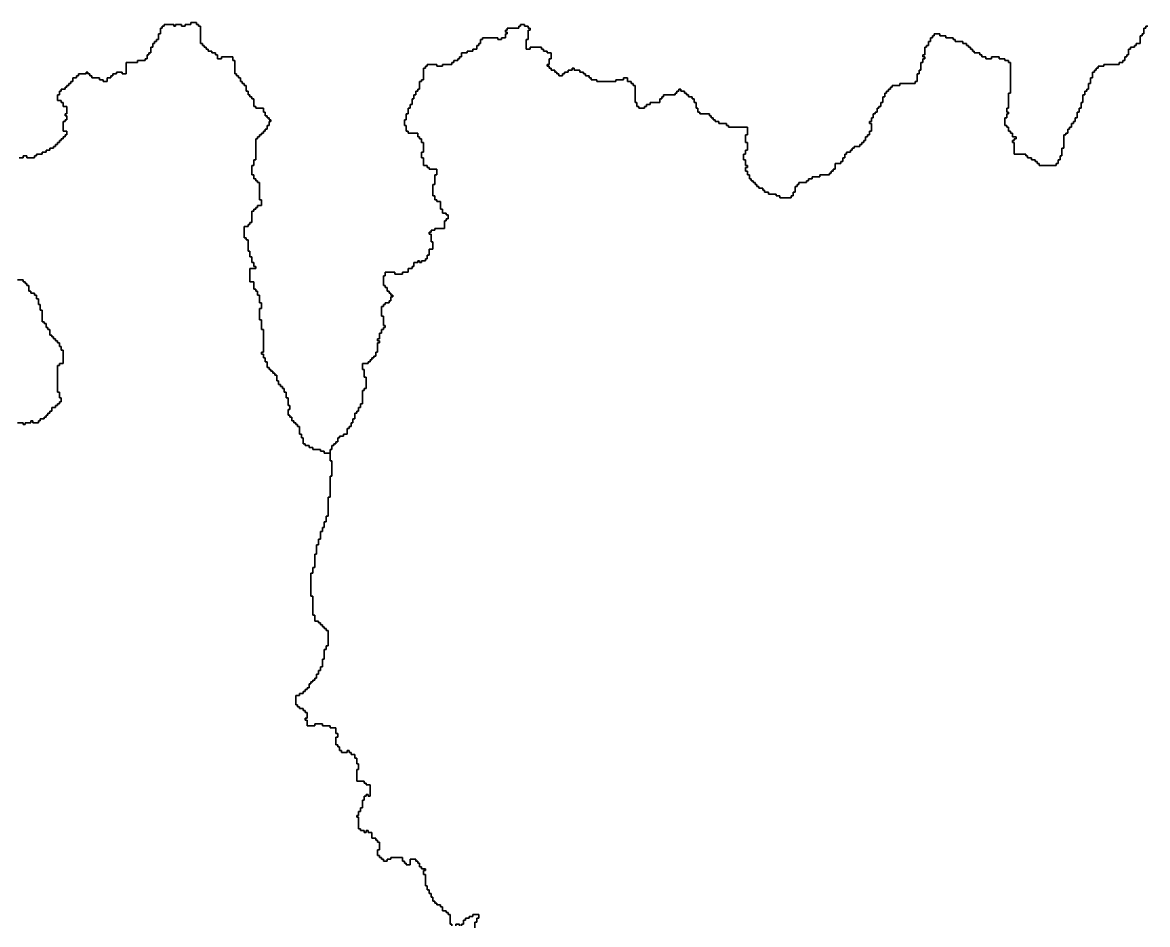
# Model space of a CAD drawing. Header units: inches. Extents: x -98695 to 376223, y 1122520 to 1501782.
# Drawn here: x 121479 to 139686, y 1289239 to 1303837 of the extents above; entities that cross this region are included whole.
import ezdxf

# ---------------------------------------------------------------- set-up
doc = ezdxf.new("R2010")
doc.units = ezdxf.units.IN
doc.header["$MEASUREMENT"] = 0
doc.layers.add('subs1', color=7, linetype='Continuous', true_color=0xc8dcf7)

msp = doc.modelspace()

# ---------------------------------------------------------------- linework, layer by layer
at = {"layer": 'subs1'}
for points in [[(128430, 1289216), (128430, 1289247), (128400, 1289247), (128400, 1289401), (128369, 1289401), (128369, 1289432), (128338, 1289432), (128338, 1289463), (128276, 1289463), (128276, 1289524), (128245, 1289524), (128245, 1289555), (128184, 1289555), (128184, 1289586), (128153, 1289586), (128153, 1289617), (128122, 1289617), (128122, 1289679), (128091, 1289679), (128091, 1289740), (128060, 1289740), (128060, 1289802), (128029, 1289802), (128029, 1289864), (127999, 1289864), (127999, 1290049), (127968, 1290049), (127968, 1290111), (127999, 1290111), (127999, 1290141), (127937, 1290141), (127937, 1290172), (127906, 1290172), (127906, 1290234), (127875, 1290234), (127875, 1290265), (127844, 1290265), (127844, 1290296), (127752, 1290296), (127752, 1290203), (127690, 1290203), (127690, 1290234), (127659, 1290234), (127659, 1290265), (127628, 1290265), (127628, 1290326), (127443, 1290326), (127443, 1290296), (127382, 1290296), (127382, 1290265), (127320, 1290265), (127320, 1290296), (127289, 1290296), (127289, 1290326), (127258, 1290326), (127258, 1290357), (127227, 1290357), (127227, 1290450), (127258, 1290450), (127258, 1290573), (127227, 1290573), (127227, 1290604), (127197, 1290604), (127197, 1290635), (127135, 1290635), (127135, 1290727), (127073, 1290727), (127073, 1290758), (127042, 1290758), (127042, 1290727), (127011, 1290727), (127011, 1290758), (126950, 1290758), (126950, 1290789), (126919, 1290789), (126919, 1290974), (126888, 1290974), (126888, 1291005), (126919, 1291005), (126919, 1291067), (126950, 1291067), (126950, 1291128), (126981, 1291128), (126981, 1291252), (127011, 1291252), (127011, 1291314), (127042, 1291314), (127042, 1291344), (127073, 1291344), (127073, 1291314), (127104, 1291314), (127104, 1291499), (127042, 1291499), (127042, 1291529), (127011, 1291529), (127011, 1291560), (126888, 1291560), (126888, 1291745), (126919, 1291745), (126919, 1291838), (126888, 1291838), (126888, 1291930), (126857, 1291930), (126857, 1291992), (126796, 1291992), (126796, 1292023), (126765, 1292023), (126765, 1292054), (126734, 1292054), (126734, 1292023), (126641, 1292023), (126641, 1292054), (126610, 1292054), (126610, 1292116), (126580, 1292116), (126580, 1292146), (126549, 1292146), (126549, 1292270), (126580, 1292270), (126580, 1292331), (126549, 1292331), (126549, 1292424), (126456, 1292424), (126456, 1292455), (126333, 1292455), (126333, 1292486), (126209, 1292486), (126209, 1292455), (126086, 1292455), (126086, 1292547), (126055, 1292547), (126055, 1292578), (126086, 1292578), (126086, 1292671), (126055, 1292671), (126055, 1292702), (126024, 1292702), (126024, 1292733), (125963, 1292733), (125963, 1292763), (125932, 1292763), (125932, 1292794), (125901, 1292794), (125901, 1292948), (125963, 1292948), (125963, 1292979), (126024, 1292979), (126024, 1293010), (126055, 1293010), (126055, 1293041), (126086, 1293041), (126086, 1293072), (126117, 1293072), (126117, 1293134), (126148, 1293134), (126148, 1293164), (126179, 1293164), (126179, 1293195), (126209, 1293195), (126209, 1293226), (126240, 1293226), (126240, 1293288), (126271, 1293288), (126271, 1293349), (126302, 1293349), (126302, 1293411), (126333, 1293411), (126333, 1293535), (126364, 1293535), (126364, 1293689), (126395, 1293689), (126395, 1293750), (126425, 1293750), (126425, 1293997), (126395, 1293997), (126395, 1294028), (126364, 1294028), (126364, 1294059), (126333, 1294059), (126333, 1294090), (126302, 1294090), (126302, 1294121), (126271, 1294121), (126271, 1294151), (126209, 1294151), (126209, 1294244), (126179, 1294244), (126179, 1294552), (126148, 1294552), (126148, 1294923), (126179, 1294923), (126179, 1295015), (126209, 1295015), (126209, 1295231), (126240, 1295231), (126240, 1295385), (126271, 1295385), (126271, 1295478), (126302, 1295478), (126302, 1295601), (126333, 1295601), (126333, 1295663), (126364, 1295663), (126364, 1295755), (126395, 1295755), (126395, 1295848), (126425, 1295848), (126425, 1296157), (126456, 1296157), (126456, 1296496), (126487, 1296496), (126487, 1296743), (126456, 1296743), (126456, 1296866), (126456, 1296928), (126487, 1296928), (126487, 1296989), (126518, 1296989), (126518, 1297020), (126549, 1297020), (126549, 1297051), (126580, 1297051), (126580, 1297113), (126610, 1297113), (126610, 1297144), (126672, 1297144), (126672, 1297174), (126734, 1297174), (126734, 1297267), (126765, 1297267), (126765, 1297298), (126796, 1297298), (126796, 1297360), (126826, 1297360), (126826, 1297421), (126857, 1297421), (126857, 1297514), (126888, 1297514), (126888, 1297545), (126919, 1297545), (126919, 1297606), (126950, 1297606), (126950, 1297668), (126981, 1297668), (126981, 1297884), (127011, 1297884), (127011, 1297915), (127042, 1297915), (127042, 1298100), (127011, 1298100), (127011, 1298223), (126981, 1298223), (126981, 1298316), (127073, 1298316), (127073, 1298347), (127104, 1298347), (127104, 1298377), (127135, 1298377), (127135, 1298408), (127166, 1298408), (127166, 1298439), (127197, 1298439), (127197, 1298501), (127227, 1298501), (127227, 1298655), (127258, 1298655), (127258, 1298686), (127227, 1298686), (127227, 1298717), (127258, 1298717), (127258, 1298809), (127289, 1298809), (127289, 1298871), (127320, 1298871), (127320, 1298902), (127351, 1298902), (127351, 1298933), (127320, 1298933), (127320, 1299087), (127289, 1299087), (127289, 1299241), (127320, 1299241), (127320, 1299272), (127351, 1299272), (127351, 1299303), (127412, 1299303), (127412, 1299334), (127443, 1299334), (127443, 1299395), (127474, 1299395), (127474, 1299426), (127443, 1299426), (127443, 1299457), (127412, 1299457), (127412, 1299488), (127382, 1299488), (127382, 1299550), (127351, 1299550), (127351, 1299581), (127320, 1299581), (127320, 1299735), (127351, 1299735), (127351, 1299796), (127505, 1299796), (127505, 1299766), (127628, 1299766), (127628, 1299796), (127721, 1299796), (127721, 1299858), (127783, 1299858), (127783, 1299889), (127813, 1299889), (127813, 1299951), (127875, 1299951), (127875, 1299982), (127906, 1299982), (127906, 1299951), (127937, 1299951), (127937, 1299982), (127999, 1299982), (127999, 1300012), (128029, 1300012), (128029, 1300074), (128060, 1300074), (128060, 1300167), (128122, 1300167), (128122, 1300290), (128091, 1300290), (128091, 1300413), (128060, 1300413), (128060, 1300444), (128091, 1300444), (128091, 1300475), (128153, 1300475), (128153, 1300506), (128307, 1300506), (128307, 1300629), (128338, 1300629), (128338, 1300660), (128369, 1300660), (128369, 1300722), (128338, 1300722), (128338, 1300753), (128276, 1300753), (128276, 1300814), (128245, 1300814), (128245, 1300938), (128184, 1300938), (128184, 1300969), (128153, 1300969), (128153, 1301030), (128122, 1301030), (128122, 1301215), (128153, 1301215), (128153, 1301370), (128184, 1301370), (128184, 1301462), (128060, 1301462), (128060, 1301493), (128029, 1301493), (128029, 1301524), (127968, 1301524), (127968, 1301647), (127937, 1301647), (127937, 1301740), (127968, 1301740), (127968, 1301894), (127937, 1301894), (127937, 1301956), (127906, 1301956), (127906, 1301987), (127875, 1301987), (127875, 1302048), (127721, 1302048), (127721, 1302079), (127690, 1302079), (127690, 1302172), (127659, 1302172), (127659, 1302264), (127690, 1302264), (127690, 1302357), (127721, 1302357), (127721, 1302449), (127752, 1302449), (127752, 1302511), (127783, 1302511), (127783, 1302603), (127813, 1302603), (127813, 1302665), (127844, 1302665), (127844, 1302727), (127875, 1302727), (127875, 1302758), (127906, 1302758), (127906, 1302881), (127937, 1302881), (127937, 1302912), (127968, 1302912), (127968, 1303097), (127999, 1303097), (127999, 1303128), (128029, 1303128), (128029, 1303159), (128184, 1303159), (128184, 1303128), (128276, 1303128), (128276, 1303159), (128430, 1303159), (128430, 1303190), (128461, 1303190), (128461, 1303220), (128523, 1303220), (128523, 1303251), (128554, 1303251), (128554, 1303282), (128585, 1303282), (128585, 1303344), (128677, 1303344), (128677, 1303375), (128770, 1303375), (128770, 1303406), (128831, 1303406), (128831, 1303467), (128862, 1303467), (128862, 1303498), (128893, 1303498), (128893, 1303560), (128924, 1303560), (128924, 1303591), (129171, 1303591), (129171, 1303560), (129232, 1303560), (129232, 1303591), (129294, 1303591), (129294, 1303652), (129325, 1303652), (129325, 1303683), (129294, 1303683), (129294, 1303714), (129325, 1303714), (129325, 1303745), (129510, 1303745), (129510, 1303776), (129541, 1303776), (129541, 1303807), (129603, 1303807), (129603, 1303776), (129664, 1303776), (129664, 1303745), (129695, 1303745), (129695, 1303714), (129664, 1303714), (129664, 1303560), (129633, 1303560), (129633, 1303406), (129695, 1303406), (129695, 1303436), (129880, 1303436), (129880, 1303406), (129911, 1303406), (129911, 1303375), (129973, 1303375), (129973, 1303344), (130034, 1303344), (130034, 1303251), (130004, 1303251), (130004, 1303159), (129973, 1303159), (129973, 1303128), (130004, 1303128), (130004, 1303097), (130034, 1303097), (130034, 1303066), (130096, 1303066), (130096, 1303035), (130127, 1303035), (130127, 1303005), (130158, 1303005), (130158, 1302974), (130220, 1302974), (130220, 1303005), (130250, 1303005), (130250, 1303035), (130312, 1303035), (130312, 1303066), (130374, 1303066), (130374, 1303097), (130405, 1303097), (130405, 1303066), (130497, 1303066), (130497, 1303035), (130559, 1303035), (130559, 1303005), (130590, 1303005), (130590, 1302974), (130651, 1302974), (130651, 1302943), (130682, 1302943), (130682, 1302912), (130775, 1302912), (130775, 1302881), (131083, 1302881), (131083, 1302912), (131207, 1302912), (131207, 1302943), (131268, 1302943), (131268, 1302881), (131330, 1302881), (131330, 1302850), (131361, 1302850), (131361, 1302819), (131392, 1302819), (131392, 1302542), (131423, 1302542), (131423, 1302480), (131453, 1302480), (131453, 1302449), (131546, 1302449), (131546, 1302480), (131577, 1302480), (131577, 1302511), (131639, 1302511), (131639, 1302542), (131793, 1302542), (131793, 1302603), (131824, 1302603), (131824, 1302634), (131854, 1302634), (131854, 1302665), (132040, 1302665), (132040, 1302696), (132070, 1302696), (132070, 1302727), (132101, 1302727), (132101, 1302758), (132132, 1302758), (132132, 1302727), (132194, 1302727), (132194, 1302696), (132225, 1302696), (132225, 1302665), (132255, 1302665), (132255, 1302634), (132317, 1302634), (132317, 1302603), (132348, 1302603), (132348, 1302542), (132379, 1302542), (132379, 1302449), (132410, 1302449), (132410, 1302388), (132441, 1302388), (132441, 1302357), (132595, 1302357), (132595, 1302326), (132626, 1302326), (132626, 1302295), (132656, 1302295), (132656, 1302264), (132687, 1302264), (132687, 1302233), (132749, 1302233), (132749, 1302202), (132872, 1302202), (132872, 1302172), (132903, 1302172), (132903, 1302141), (133212, 1302141), (133212, 1302017), (133181, 1302017), (133181, 1301894), (133212, 1301894), (133212, 1301771), (133181, 1301771), (133181, 1301709), (133150, 1301709), (133150, 1301616), (133181, 1301616), (133181, 1301524), (133212, 1301524), (133212, 1301493), (133181, 1301493), (133181, 1301431), (133212, 1301431), (133212, 1301370), (133243, 1301370), (133243, 1301308), (133273, 1301308), (133273, 1301277), (133304, 1301277), (133304, 1301246), (133335, 1301246), (133335, 1301215), (133366, 1301215), (133366, 1301185), (133397, 1301185), (133397, 1301154), (133458, 1301154), (133458, 1301123), (133489, 1301123), (133489, 1301092), (133551, 1301092), (133551, 1301061), (133674, 1301061), (133674, 1301030), (133736, 1301030), (133736, 1300999), (133921, 1300999), (133921, 1301030), (133952, 1301030), (133952, 1301092), (133983, 1301092), (133983, 1301185), (134014, 1301185), (134014, 1301215), (134045, 1301215), (134045, 1301246), (134168, 1301246), (134168, 1301277), (134199, 1301277), (134199, 1301308), (134260, 1301308), (134260, 1301339), (134384, 1301339), (134384, 1301370), (134538, 1301370), (134538, 1301400), (134569, 1301400), (134569, 1301431), (134600, 1301431), (134600, 1301462), (134631, 1301462), (134631, 1301555), (134723, 1301555), (134723, 1301586), (134754, 1301586), (134754, 1301647), (134785, 1301647), (134785, 1301709), (134816, 1301709), (134816, 1301740), (134877, 1301740), (134877, 1301771), (134908, 1301771), (134908, 1301801), (134939, 1301801), (134939, 1301832), (135032, 1301832), (135032, 1301863), (135063, 1301863), (135063, 1301894), (135093, 1301894), (135093, 1301925), (135124, 1301925), (135124, 1301987), (135155, 1301987), (135155, 1302017), (135186, 1302017), (135186, 1302079), (135217, 1302079), (135217, 1302202), (135186, 1302202), (135186, 1302233), (135217, 1302233), (135217, 1302295), (135248, 1302295), (135248, 1302357), (135278, 1302357), (135278, 1302388), (135309, 1302388), (135309, 1302449), (135340, 1302449), (135340, 1302480), (135371, 1302480), (135371, 1302542), (135402, 1302542), (135402, 1302634), (135433, 1302634), (135433, 1302696), (135464, 1302696), (135464, 1302727), (135494, 1302727), (135494, 1302758), (135525, 1302758), (135525, 1302789), (135556, 1302789), (135556, 1302819), (135679, 1302819), (135679, 1302850), (135926, 1302850), (135926, 1302881), (135957, 1302881), (135957, 1303005), (135988, 1303005), (135988, 1303066), (136019, 1303066), (136019, 1303190), (136050, 1303190), (136050, 1303251), (136080, 1303251), (136080, 1303282), (136050, 1303282), (136050, 1303313), (136080, 1303313), (136080, 1303436), (136111, 1303436), (136111, 1303467), (136142, 1303467), (136142, 1303529), (136173, 1303529), (136173, 1303591), (136204, 1303591), (136204, 1303621), (136235, 1303621), (136235, 1303652), (136327, 1303652), (136327, 1303621), (136420, 1303621), (136420, 1303591), (136543, 1303591), (136543, 1303560), (136574, 1303560), (136574, 1303529), (136697, 1303529), (136697, 1303498), (136759, 1303498), (136759, 1303467), (136790, 1303467), (136790, 1303436), (136821, 1303436), (136821, 1303406), (136852, 1303406), (136852, 1303375), (136882, 1303375), (136882, 1303344), (136975, 1303344), (136975, 1303313), (137006, 1303313), (137006, 1303282), (137068, 1303282), (137068, 1303251), (137160, 1303251), (137160, 1303282), (137283, 1303282), (137283, 1303251), (137376, 1303251), (137376, 1303220), (137438, 1303220), (137438, 1303190), (137469, 1303190), (137469, 1302696), (137438, 1302696), (137438, 1302449), (137407, 1302449), (137407, 1302388), (137438, 1302388), (137438, 1302357), (137407, 1302357), (137407, 1302295), (137376, 1302295), (137376, 1302172), (137407, 1302172), (137407, 1302141), (137438, 1302141), (137438, 1302079), (137469, 1302079), (137469, 1302048), (137499, 1302048), (137499, 1301987), (137561, 1301987), (137561, 1301956), (137530, 1301956), (137530, 1301925), (137499, 1301925), (137499, 1301894), (137530, 1301894), (137530, 1301709), (137715, 1301709), (137715, 1301678), (137746, 1301678), (137746, 1301647), (137808, 1301647), (137808, 1301616), (137870, 1301616), (137870, 1301586), (137900, 1301586), (137900, 1301555), (137931, 1301555), (137931, 1301524), (138209, 1301524), (138209, 1301555), (138240, 1301555), (138240, 1301616), (138271, 1301616), (138271, 1301678), (138301, 1301678), (138301, 1301801), (138332, 1301801), (138332, 1302017), (138363, 1302017), (138363, 1302048), (138394, 1302048), (138394, 1302110), (138425, 1302110), (138425, 1302141), (138456, 1302141), (138456, 1302202), (138487, 1302202), (138487, 1302233), (138517, 1302233), (138517, 1302295), (138548, 1302295), (138548, 1302388), (138579, 1302388), (138579, 1302449), (138610, 1302449), (138610, 1302542), (138641, 1302542), (138641, 1302665), (138672, 1302665), (138672, 1302727), (138702, 1302727), (138702, 1302758), (138733, 1302758), (138733, 1302850), (138764, 1302850), (138764, 1302943), (138795, 1302943), (138795, 1303035), (138826, 1303035), (138826, 1303066), (138857, 1303066), (138857, 1303097), (138888, 1303097), (138888, 1303128), (138980, 1303128), (138980, 1303159), (139227, 1303159), (139227, 1303190), (139289, 1303190), (139289, 1303220), (139319, 1303220), (139319, 1303282), (139350, 1303282), (139350, 1303313), (139381, 1303313), (139381, 1303406), (139412, 1303406), (139412, 1303436), (139474, 1303436), (139474, 1303467), (139504, 1303467), (139504, 1303498), (139566, 1303498), (139566, 1303621), (139597, 1303621), (139597, 1303652), (139628, 1303652), (139628, 1303745), (139659, 1303745), (139659, 1303776), (139690, 1303776)], [(128801, 1289185), (128801, 1289278), (128831, 1289278), (128831, 1289339), (128862, 1289339), (128862, 1289401), (128770, 1289401), (128770, 1289370), (128708, 1289370), (128708, 1289339), (128646, 1289339), (128646, 1289309), (128616, 1289309), (128616, 1289247), (128585, 1289247), (128585, 1289216)], [(128554, 1289216), (128554, 1289247), (128492, 1289247), (128492, 1289216)]]:
    msp.add_lwpolyline(points, dxfattribs=at)
for points in [[(139690, 1303776, 0), (139659, 1303776, 0), (139659, 1303745, 0), (139628, 1303745, 0), (139628, 1303652, 0), (139597, 1303652, 0), (139597, 1303621, 0), (139566, 1303621, 0), (139566, 1303498, 0), (139504, 1303498, 0), (139504, 1303467, 0), (139474, 1303467, 0), (139474, 1303436, 0), (139412, 1303436, 0), (139412, 1303406, 0), (139381, 1303406, 0), (139381, 1303313, 0), (139350, 1303313, 0), (139350, 1303282, 0), (139319, 1303282, 0), (139319, 1303220, 0), (139289, 1303220, 0), (139289, 1303190, 0), (139227, 1303190, 0), (139227, 1303159, 0), (138980, 1303159, 0), (138980, 1303128, 0), (138888, 1303128, 0), (138888, 1303097, 0), (138857, 1303097, 0), (138857, 1303066, 0), (138826, 1303066, 0), (138826, 1303035, 0), (138795, 1303035, 0), (138795, 1302943, 0), (138764, 1302943, 0), (138764, 1302850, 0), (138733, 1302850, 0), (138733, 1302758, 0), (138702, 1302758, 0), (138702, 1302727, 0), (138672, 1302727, 0), (138672, 1302665, 0), (138641, 1302665, 0), (138641, 1302542, 0), (138610, 1302542, 0), (138610, 1302449, 0), (138579, 1302449, 0), (138579, 1302388, 0), (138548, 1302388, 0), (138548, 1302295, 0), (138517, 1302295, 0), (138517, 1302233, 0), (138487, 1302233, 0), (138487, 1302202, 0), (138456, 1302202, 0), (138456, 1302141, 0), (138425, 1302141, 0), (138425, 1302110, 0), (138394, 1302110, 0), (138394, 1302048, 0), (138363, 1302048, 0), (138363, 1302017, 0), (138332, 1302017, 0), (138332, 1301801, 0), (138301, 1301801, 0), (138301, 1301678, 0), (138271, 1301678, 0), (138271, 1301616, 0), (138240, 1301616, 0), (138240, 1301555, 0), (138209, 1301555, 0), (138209, 1301524, 0), (137931, 1301524, 0), (137931, 1301555, 0), (137900, 1301555, 0), (137900, 1301586, 0), (137870, 1301586, 0), (137870, 1301616, 0), (137808, 1301616, 0), (137808, 1301647, 0), (137746, 1301647, 0), (137746, 1301678, 0), (137715, 1301678, 0), (137715, 1301709, 0), (137530, 1301709, 0), (137530, 1301894, 0), (137499, 1301894, 0), (137499, 1301925, 0), (137530, 1301925, 0), (137530, 1301956, 0), (137561, 1301956, 0), (137561, 1301987, 0), (137499, 1301987, 0), (137499, 1302048, 0), (137469, 1302048, 0), (137469, 1302079, 0), (137438, 1302079, 0), (137438, 1302141, 0), (137407, 1302141, 0), (137407, 1302172, 0), (137376, 1302172, 0), (137376, 1302295, 0), (137407, 1302295, 0), (137407, 1302357, 0), (137438, 1302357, 0), (137438, 1302388, 0), (137407, 1302388, 0), (137407, 1302449, 0), (137438, 1302449, 0), (137438, 1302696, 0), (137469, 1302696, 0), (137469, 1303190, 0), (137438, 1303190, 0), (137438, 1303220, 0), (137376, 1303220, 0), (137376, 1303251, 0), (137283, 1303251, 0), (137283, 1303282, 0), (137160, 1303282, 0), (137160, 1303251, 0), (137068, 1303251, 0), (137068, 1303282, 0), (137006, 1303282, 0), (137006, 1303313, 0), (136975, 1303313, 0), (136975, 1303344, 0), (136882, 1303344, 0), (136882, 1303375, 0), (136852, 1303375, 0), (136852, 1303406, 0), (136821, 1303406, 0), (136821, 1303436, 0), (136790, 1303436, 0), (136790, 1303467, 0), (136759, 1303467, 0), (136759, 1303498, 0), (136697, 1303498, 0), (136697, 1303529, 0), (136574, 1303529, 0), (136574, 1303560, 0), (136543, 1303560, 0), (136543, 1303591, 0), (136420, 1303591, 0), (136420, 1303621, 0), (136327, 1303621, 0), (136327, 1303652, 0), (136235, 1303652, 0), (136235, 1303621, 0), (136204, 1303621, 0), (136204, 1303591, 0), (136173, 1303591, 0), (136173, 1303529, 0), (136142, 1303529, 0), (136142, 1303467, 0), (136111, 1303467, 0), (136111, 1303436, 0), (136080, 1303436, 0), (136080, 1303313, 0), (136050, 1303313, 0), (136050, 1303282, 0), (136080, 1303282, 0), (136080, 1303251, 0), (136050, 1303251, 0), (136050, 1303190, 0), (136019, 1303190, 0), (136019, 1303066, 0), (135988, 1303066, 0), (135988, 1303005, 0), (135957, 1303005, 0), (135957, 1302881, 0), (135926, 1302881, 0), (135926, 1302850, 0), (135679, 1302850, 0), (135679, 1302819, 0), (135556, 1302819, 0), (135556, 1302789, 0), (135525, 1302789, 0), (135525, 1302758, 0), (135494, 1302758, 0), (135494, 1302727, 0), (135464, 1302727, 0), (135464, 1302696, 0), (135433, 1302696, 0), (135433, 1302634, 0), (135402, 1302634, 0), (135402, 1302542, 0), (135371, 1302542, 0), (135371, 1302480, 0), (135340, 1302480, 0), (135340, 1302449, 0), (135309, 1302449, 0), (135309, 1302388, 0), (135278, 1302388, 0), (135278, 1302357, 0), (135248, 1302357, 0), (135248, 1302295, 0), (135217, 1302295, 0), (135217, 1302233, 0), (135186, 1302233, 0), (135186, 1302202, 0), (135217, 1302202, 0), (135217, 1302079, 0), (135186, 1302079, 0), (135186, 1302017, 0), (135155, 1302017, 0), (135155, 1301987, 0), (135124, 1301987, 0), (135124, 1301925, 0), (135093, 1301925, 0), (135093, 1301894, 0), (135063, 1301894, 0), (135063, 1301863, 0), (135032, 1301863, 0), (135032, 1301832, 0), (134939, 1301832, 0), (134939, 1301801, 0), (134908, 1301801, 0), (134908, 1301771, 0), (134877, 1301771, 0), (134877, 1301740, 0), (134816, 1301740, 0), (134816, 1301709, 0), (134785, 1301709, 0), (134785, 1301647, 0), (134754, 1301647, 0), (134754, 1301586, 0), (134723, 1301586, 0), (134723, 1301555, 0), (134631, 1301555, 0), (134631, 1301462, 0), (134600, 1301462, 0), (134600, 1301431, 0), (134569, 1301431, 0), (134569, 1301400, 0), (134538, 1301400, 0), (134538, 1301370, 0), (134384, 1301370, 0), (134384, 1301339, 0), (134260, 1301339, 0), (134260, 1301308, 0), (134199, 1301308, 0), (134199, 1301277, 0), (134168, 1301277, 0), (134168, 1301246, 0), (134045, 1301246, 0), (134045, 1301215, 0), (134014, 1301215, 0), (134014, 1301185, 0), (133983, 1301185, 0), (133983, 1301092, 0), (133952, 1301092, 0), (133952, 1301030, 0), (133921, 1301030, 0), (133921, 1300999, 0), (133736, 1300999, 0), (133736, 1301030, 0), (133674, 1301030, 0), (133674, 1301061, 0), (133551, 1301061, 0), (133551, 1301092, 0), (133489, 1301092, 0), (133489, 1301123, 0), (133458, 1301123, 0), (133458, 1301154, 0), (133397, 1301154, 0), (133397, 1301185, 0), (133366, 1301185, 0), (133366, 1301215, 0), (133335, 1301215, 0), (133335, 1301246, 0), (133304, 1301246, 0), (133304, 1301277, 0), (133273, 1301277, 0), (133273, 1301308, 0), (133243, 1301308, 0), (133243, 1301370, 0), (133212, 1301370, 0), (133212, 1301431, 0), (133181, 1301431, 0), (133181, 1301493, 0), (133212, 1301493, 0), (133212, 1301524, 0), (133181, 1301524, 0), (133181, 1301616, 0), (133150, 1301616, 0), (133150, 1301709, 0), (133181, 1301709, 0), (133181, 1301771, 0), (133212, 1301771, 0), (133212, 1301894, 0), (133181, 1301894, 0), (133181, 1302017, 0), (133212, 1302017, 0), (133212, 1302141, 0), (132903, 1302141, 0), (132903, 1302172, 0), (132872, 1302172, 0), (132872, 1302202, 0), (132749, 1302202, 0), (132749, 1302233, 0), (132687, 1302233, 0), (132687, 1302264, 0), (132656, 1302264, 0), (132656, 1302295, 0), (132626, 1302295, 0), (132626, 1302326, 0), (132595, 1302326, 0), (132595, 1302357, 0), (132441, 1302357, 0), (132441, 1302388, 0), (132410, 1302388, 0), (132410, 1302449, 0), (132379, 1302449, 0), (132379, 1302542, 0), (132348, 1302542, 0), (132348, 1302603, 0), (132317, 1302603, 0), (132317, 1302634, 0), (132255, 1302634, 0), (132255, 1302665, 0), (132225, 1302665, 0), (132225, 1302696, 0), (132194, 1302696, 0), (132194, 1302727, 0), (132132, 1302727, 0), (132132, 1302758, 0), (132101, 1302758, 0), (132101, 1302727, 0), (132070, 1302727, 0), (132070, 1302696, 0), (132040, 1302696, 0), (132040, 1302665, 0), (131854, 1302665, 0), (131854, 1302634, 0), (131824, 1302634, 0), (131824, 1302603, 0), (131793, 1302603, 0), (131793, 1302542, 0), (131639, 1302542, 0), (131639, 1302511, 0), (131577, 1302511, 0), (131577, 1302480, 0), (131546, 1302480, 0), (131546, 1302449, 0), (131453, 1302449, 0), (131453, 1302480, 0), (131423, 1302480, 0), (131423, 1302542, 0), (131392, 1302542, 0), (131392, 1302819, 0), (131361, 1302819, 0), (131361, 1302850, 0), (131330, 1302850, 0), (131330, 1302881, 0), (131268, 1302881, 0), (131268, 1302943, 0), (131207, 1302943, 0), (131207, 1302912, 0), (131083, 1302912, 0), (131083, 1302881, 0), (130775, 1302881, 0), (130775, 1302912, 0), (130682, 1302912, 0), (130682, 1302943, 0), (130651, 1302943, 0), (130651, 1302974, 0), (130590, 1302974, 0), (130590, 1303005, 0), (130559, 1303005, 0), (130559, 1303035, 0), (130497, 1303035, 0), (130497, 1303066, 0), (130405, 1303066, 0), (130405, 1303097, 0), (130374, 1303097, 0), (130374, 1303066, 0), (130312, 1303066, 0), (130312, 1303035, 0), (130250, 1303035, 0), (130250, 1303005, 0), (130220, 1303005, 0), (130220, 1302974, 0), (130158, 1302974, 0), (130158, 1303005, 0), (130127, 1303005, 0), (130127, 1303035, 0), (130096, 1303035, 0), (130096, 1303066, 0), (130034, 1303066, 0), (130034, 1303097, 0), (130004, 1303097, 0), (130004, 1303128, 0), (129973, 1303128, 0), (129973, 1303159, 0), (130004, 1303159, 0), (130004, 1303251, 0), (130034, 1303251, 0), (130034, 1303344, 0), (129973, 1303344, 0), (129973, 1303375, 0), (129911, 1303375, 0), (129911, 1303406, 0), (129880, 1303406, 0), (129880, 1303436, 0), (129695, 1303436, 0), (129695, 1303406, 0), (129633, 1303406, 0), (129633, 1303560, 0), (129664, 1303560, 0), (129664, 1303714, 0), (129695, 1303714, 0), (129695, 1303745, 0), (129664, 1303745, 0), (129664, 1303776, 0), (129603, 1303776, 0), (129603, 1303807, 0), (129541, 1303807, 0), (129541, 1303776, 0), (129510, 1303776, 0), (129510, 1303745, 0), (129325, 1303745, 0), (129325, 1303714, 0), (129294, 1303714, 0), (129294, 1303683, 0), (129325, 1303683, 0), (129325, 1303652, 0), (129294, 1303652, 0), (129294, 1303591, 0), (129232, 1303591, 0), (129232, 1303560, 0), (129171, 1303560, 0), (129171, 1303591, 0), (128924, 1303591, 0), (128924, 1303560, 0), (128893, 1303560, 0), (128893, 1303498, 0), (128862, 1303498, 0), (128862, 1303467, 0), (128831, 1303467, 0), (128831, 1303406, 0), (128770, 1303406, 0), (128770, 1303375, 0), (128677, 1303375, 0), (128677, 1303344, 0), (128585, 1303344, 0), (128585, 1303282, 0), (128554, 1303282, 0), (128554, 1303251, 0), (128523, 1303251, 0), (128523, 1303220, 0), (128461, 1303220, 0), (128461, 1303190, 0), (128430, 1303190, 0), (128430, 1303159, 0), (128276, 1303159, 0), (128276, 1303128, 0), (128184, 1303128, 0), (128184, 1303159, 0), (128029, 1303159, 0), (128029, 1303128, 0), (127999, 1303128, 0), (127999, 1303097, 0), (127968, 1303097, 0), (127968, 1302912, 0), (127937, 1302912, 0), (127937, 1302881, 0), (127906, 1302881, 0), (127906, 1302758, 0), (127875, 1302758, 0), (127875, 1302727, 0), (127844, 1302727, 0), (127844, 1302665, 0), (127813, 1302665, 0), (127813, 1302603, 0), (127783, 1302603, 0), (127783, 1302511, 0), (127752, 1302511, 0), (127752, 1302449, 0), (127721, 1302449, 0), (127721, 1302357, 0), (127690, 1302357, 0), (127690, 1302264, 0), (127659, 1302264, 0), (127659, 1302172, 0), (127690, 1302172, 0), (127690, 1302079, 0), (127721, 1302079, 0), (127721, 1302048, 0), (127875, 1302048, 0), (127875, 1301987, 0), (127906, 1301987, 0), (127906, 1301956, 0), (127937, 1301956, 0), (127937, 1301894, 0), (127968, 1301894, 0), (127968, 1301740, 0), (127937, 1301740, 0), (127937, 1301647, 0), (127968, 1301647, 0), (127968, 1301524, 0), (128029, 1301524, 0), (128029, 1301493, 0), (128060, 1301493, 0), (128060, 1301462, 0), (128184, 1301462, 0), (128184, 1301370, 0), (128153, 1301370, 0), (128153, 1301215, 0), (128122, 1301215, 0), (128122, 1301030, 0), (128153, 1301030, 0), (128153, 1300969, 0), (128184, 1300969, 0), (128184, 1300938, 0), (128245, 1300938, 0), (128245, 1300814, 0), (128276, 1300814, 0), (128276, 1300753, 0), (128338, 1300753, 0), (128338, 1300722, 0), (128369, 1300722, 0), (128369, 1300660, 0), (128338, 1300660, 0), (128338, 1300629, 0), (128307, 1300629, 0), (128307, 1300506, 0), (128153, 1300506, 0), (128153, 1300475, 0), (128091, 1300475, 0), (128091, 1300444, 0), (128060, 1300444, 0), (128060, 1300413, 0), (128091, 1300413, 0), (128091, 1300290, 0), (128122, 1300290, 0), (128122, 1300167, 0), (128060, 1300167, 0), (128060, 1300074, 0), (128029, 1300074, 0), (128029, 1300012, 0), (127999, 1300012, 0), (127999, 1299982, 0), (127937, 1299982, 0), (127937, 1299951, 0), (127906, 1299951, 0), (127906, 1299982, 0), (127875, 1299982, 0), (127875, 1299951, 0), (127813, 1299951, 0), (127813, 1299889, 0), (127783, 1299889, 0), (127783, 1299858, 0), (127721, 1299858, 0), (127721, 1299796, 0), (127628, 1299796, 0), (127628, 1299766, 0), (127505, 1299766, 0), (127505, 1299796, 0), (127351, 1299796, 0), (127351, 1299735, 0), (127320, 1299735, 0), (127320, 1299581, 0), (127351, 1299581, 0), (127351, 1299550, 0), (127382, 1299550, 0), (127382, 1299488, 0), (127412, 1299488, 0), (127412, 1299457, 0), (127443, 1299457, 0), (127443, 1299426, 0), (127474, 1299426, 0), (127474, 1299395, 0), (127443, 1299395, 0), (127443, 1299334, 0), (127412, 1299334, 0), (127412, 1299303, 0), (127351, 1299303, 0), (127351, 1299272, 0), (127320, 1299272, 0), (127320, 1299241, 0), (127289, 1299241, 0), (127289, 1299087, 0), (127320, 1299087, 0), (127320, 1298933, 0), (127351, 1298933, 0), (127351, 1298902, 0), (127320, 1298902, 0), (127320, 1298871, 0), (127289, 1298871, 0), (127289, 1298809, 0), (127258, 1298809, 0), (127258, 1298717, 0), (127227, 1298717, 0), (127227, 1298686, 0), (127258, 1298686, 0), (127258, 1298655, 0), (127227, 1298655, 0), (127227, 1298501, 0), (127197, 1298501, 0), (127197, 1298439, 0), (127166, 1298439, 0), (127166, 1298408, 0), (127135, 1298408, 0), (127135, 1298377, 0), (127104, 1298377, 0), (127104, 1298347, 0), (127073, 1298347, 0), (127073, 1298316, 0), (126981, 1298316, 0), (126981, 1298223, 0), (127011, 1298223, 0), (127011, 1298100, 0), (127042, 1298100, 0), (127042, 1297915, 0), (127011, 1297915, 0), (127011, 1297884, 0), (126981, 1297884, 0), (126981, 1297668, 0), (126950, 1297668, 0), (126950, 1297606, 0), (126919, 1297606, 0), (126919, 1297545, 0), (126888, 1297545, 0), (126888, 1297514, 0), (126857, 1297514, 0), (126857, 1297421, 0), (126826, 1297421, 0), (126826, 1297360, 0), (126796, 1297360, 0), (126796, 1297298, 0), (126765, 1297298, 0), (126765, 1297267, 0), (126734, 1297267, 0), (126734, 1297174, 0), (126672, 1297174, 0), (126672, 1297144, 0), (126610, 1297144, 0), (126610, 1297113, 0), (126580, 1297113, 0), (126580, 1297051, 0), (126549, 1297051, 0), (126549, 1297020, 0), (126518, 1297020, 0), (126518, 1296989, 0), (126487, 1296989, 0), (126487, 1296928, 0), (126456, 1296928, 0), (126456, 1296866, 0), (126364, 1296866, 0), (126364, 1296897, 0), (126302, 1296897, 0), (126302, 1296928, 0), (126179, 1296928, 0), (126179, 1296959, 0), (126117, 1296959, 0), (126117, 1296989, 0), (126055, 1296989, 0), (126055, 1297020, 0), (126024, 1297020, 0), (126024, 1297113, 0), (125994, 1297113, 0), (125994, 1297174, 0), (125963, 1297174, 0), (125963, 1297298, 0), (125932, 1297298, 0), (125932, 1297329, 0), (125901, 1297329, 0), (125901, 1297360, 0), (125870, 1297360, 0), (125870, 1297390, 0), (125839, 1297390, 0), (125839, 1297452, 0), (125808, 1297452, 0), (125808, 1297483, 0), (125778, 1297483, 0), (125778, 1297575, 0), (125808, 1297575, 0), (125808, 1297637, 0), (125778, 1297637, 0), (125778, 1297761, 0), (125747, 1297761, 0), (125747, 1297853, 0), (125716, 1297853, 0), (125716, 1297915, 0), (125685, 1297915, 0), (125685, 1297946, 0), (125654, 1297946, 0), (125654, 1297976, 0), (125623, 1297976, 0), (125623, 1298038, 0), (125593, 1298038, 0), (125593, 1298131, 0), (125562, 1298131, 0), (125562, 1298162, 0), (125531, 1298162, 0), (125531, 1298192, 0), (125500, 1298192, 0), (125500, 1298223, 0), (125469, 1298223, 0), (125469, 1298254, 0), (125438, 1298254, 0), (125438, 1298347, 0), (125407, 1298347, 0), (125407, 1298408, 0), (125377, 1298408, 0), (125377, 1298470, 0), (125346, 1298470, 0), (125346, 1298501, 0), (125377, 1298501, 0), (125377, 1298871, 0), (125346, 1298871, 0), (125346, 1299025, 0), (125315, 1299025, 0), (125315, 1299210, 0), (125346, 1299210, 0), (125346, 1299303, 0), (125315, 1299303, 0), (125315, 1299426, 0), (125284, 1299426, 0), (125284, 1299488, 0), (125253, 1299488, 0), (125253, 1299519, 0), (125222, 1299519, 0), (125222, 1299642, 0), (125161, 1299642, 0), (125161, 1299858, 0), (125253, 1299858, 0), (125253, 1299889, 0), (125222, 1299889, 0), (125222, 1299951, 0), (125192, 1299951, 0), (125192, 1300043, 0), (125161, 1300043, 0), (125161, 1300136, 0), (125130, 1300136, 0), (125130, 1300321, 0), (125099, 1300321, 0), (125099, 1300352, 0), (125068, 1300352, 0), (125068, 1300537, 0), (125130, 1300537, 0), (125130, 1300568, 0), (125161, 1300568, 0), (125161, 1300598, 0), (125192, 1300598, 0), (125192, 1300784, 0), (125222, 1300784, 0), (125222, 1300814, 0), (125253, 1300814, 0), (125253, 1300845, 0), (125284, 1300845, 0), (125284, 1300876, 0), (125346, 1300876, 0), (125346, 1300969, 0), (125315, 1300969, 0), (125315, 1301246, 0), (125284, 1301246, 0), (125284, 1301277, 0), (125253, 1301277, 0), (125253, 1301308, 0), (125222, 1301308, 0), (125222, 1301370, 0), (125192, 1301370, 0), (125192, 1301524, 0), (125222, 1301524, 0), (125222, 1301616, 0), (125253, 1301616, 0), (125253, 1301956, 0), (125284, 1301956, 0), (125284, 1301987, 0), (125315, 1301987, 0), (125315, 1302017, 0), (125346, 1302017, 0), (125346, 1302048, 0), (125377, 1302048, 0), (125377, 1302079, 0), (125407, 1302079, 0), (125407, 1302110, 0), (125438, 1302110, 0), (125438, 1302172, 0), (125469, 1302172, 0), (125469, 1302233, 0), (125500, 1302233, 0), (125500, 1302264, 0), (125469, 1302264, 0), (125469, 1302295, 0), (125438, 1302295, 0), (125438, 1302326, 0), (125407, 1302326, 0), (125407, 1302388, 0), (125377, 1302388, 0), (125377, 1302449, 0), (125253, 1302449, 0), (125253, 1302480, 0), (125222, 1302480, 0), (125222, 1302603, 0), (125192, 1302603, 0), (125192, 1302634, 0), (125161, 1302634, 0), (125161, 1302665, 0), (125130, 1302665, 0), (125130, 1302727, 0), (125099, 1302727, 0), (125099, 1302819, 0), (125068, 1302819, 0), (125068, 1302850, 0), (125037, 1302850, 0), (125037, 1302881, 0), (125006, 1302881, 0), (125006, 1302943, 0), (124976, 1302943, 0), (124976, 1302974, 0), (124945, 1302974, 0), (124945, 1303005, 0), (124914, 1303005, 0), (124914, 1303220, 0), (124883, 1303220, 0), (124883, 1303282, 0), (124698, 1303282, 0), (124698, 1303251, 0), (124636, 1303251, 0), (124636, 1303313, 0), (124605, 1303313, 0), (124605, 1303344, 0), (124544, 1303344, 0), (124544, 1303375, 0), (124482, 1303375, 0), (124482, 1303406, 0), (124451, 1303406, 0), (124451, 1303436, 0), (124420, 1303436, 0), (124420, 1303467, 0), (124390, 1303467, 0), (124390, 1303498, 0), (124359, 1303498, 0), (124359, 1303776, 0), (124328, 1303776, 0), (124328, 1303807, 0), (124297, 1303807, 0), (124297, 1303837, 0), (124204, 1303837, 0), (124204, 1303807, 0), (124112, 1303807, 0), (124112, 1303776, 0), (124050, 1303776, 0), (124050, 1303807, 0), (123958, 1303807, 0), (123958, 1303776, 0), (123927, 1303776, 0), (123927, 1303807, 0), (123773, 1303807, 0), (123773, 1303776, 0), (123742, 1303776, 0), (123742, 1303745, 0), (123711, 1303745, 0), (123711, 1303652, 0), (123680, 1303652, 0), (123680, 1303560, 0), (123649, 1303560, 0), (123649, 1303529, 0), (123618, 1303529, 0), (123618, 1303498, 0), (123587, 1303498, 0), (123587, 1303436, 0), (123557, 1303436, 0), (123557, 1303344, 0), (123526, 1303344, 0), (123526, 1303313, 0), (123495, 1303313, 0), (123495, 1303251, 0), (123464, 1303251, 0), (123464, 1303220, 0), (123341, 1303220, 0), (123341, 1303190, 0), (123156, 1303190, 0), (123156, 1303005, 0), (123094, 1303005, 0), (123094, 1303035, 0), (123001, 1303035, 0), (123001, 1303005, 0), (122940, 1303005, 0), (122940, 1302974, 0), (122909, 1302974, 0), (122909, 1302943, 0), (122847, 1302943, 0), (122847, 1302881, 0), (122785, 1302881, 0), (122785, 1302912, 0), (122724, 1302912, 0), (122724, 1302943, 0), (122600, 1302943, 0), (122600, 1302974, 0), (122570, 1302974, 0), (122570, 1303005, 0), (122539, 1303005, 0), (122539, 1303035, 0), (122508, 1303035, 0), (122508, 1303005, 0), (122384, 1303005, 0), (122384, 1302974, 0), (122354, 1302974, 0), (122354, 1302943, 0), (122292, 1302943, 0), (122292, 1302881, 0), (122261, 1302881, 0), (122261, 1302850, 0), (122230, 1302850, 0), (122230, 1302819, 0), (122199, 1302819, 0), (122199, 1302789, 0), (122169, 1302789, 0), (122169, 1302758, 0), (122107, 1302758, 0), (122107, 1302727, 0), (122076, 1302727, 0), (122076, 1302665, 0), (122045, 1302665, 0), (122045, 1302573, 0), (122107, 1302573, 0), (122107, 1302542, 0), (122138, 1302542, 0), (122138, 1302480, 0), (122199, 1302480, 0), (122199, 1302357, 0), (122169, 1302357, 0), (122169, 1302326, 0), (122199, 1302326, 0), (122199, 1302264, 0), (122169, 1302264, 0), (122169, 1302233, 0), (122138, 1302233, 0), (122138, 1302079, 0), (122199, 1302079, 0), (122199, 1302017, 0), (122169, 1302017, 0), (122169, 1301987, 0), (122138, 1301987, 0), (122138, 1301956, 0), (122107, 1301956, 0), (122107, 1301925, 0), (122076, 1301925, 0), (122076, 1301894, 0), (122045, 1301894, 0), (122045, 1301863, 0), (122014, 1301863, 0), (122014, 1301832, 0), (121983, 1301832, 0), (121983, 1301801, 0), (121922, 1301801, 0), (121922, 1301771, 0), (121860, 1301771, 0), (121860, 1301740, 0), (121798, 1301740, 0), (121798, 1301709, 0), (121706, 1301709, 0), (121706, 1301678, 0), (121675, 1301678, 0), (121675, 1301647, 0), (121552, 1301647, 0), (121552, 1301678, 0), (121490, 1301678, 0), (121490, 1301647, 0), (121428, 1301647, 0)], [(121428, 1301647, 0), (121490, 1301647, 0), (121490, 1301678, 0), (121552, 1301678, 0), (121552, 1301647, 0), (121675, 1301647, 0), (121675, 1301678, 0), (121706, 1301678, 0), (121706, 1301709, 0), (121798, 1301709, 0), (121798, 1301740, 0), (121860, 1301740, 0), (121860, 1301771, 0), (121922, 1301771, 0), (121922, 1301801, 0), (121983, 1301801, 0), (121983, 1301832, 0), (122014, 1301832, 0), (122014, 1301863, 0), (122045, 1301863, 0), (122045, 1301894, 0), (122076, 1301894, 0), (122076, 1301925, 0), (122107, 1301925, 0), (122107, 1301956, 0), (122138, 1301956, 0), (122138, 1301987, 0), (122169, 1301987, 0), (122169, 1302017, 0), (122199, 1302017, 0), (122199, 1302079, 0), (122138, 1302079, 0), (122138, 1302233, 0), (122169, 1302233, 0), (122169, 1302264, 0), (122199, 1302264, 0), (122199, 1302326, 0), (122169, 1302326, 0), (122169, 1302357, 0), (122199, 1302357, 0), (122199, 1302480, 0), (122138, 1302480, 0), (122138, 1302542, 0), (122107, 1302542, 0), (122107, 1302573, 0), (122045, 1302573, 0), (122045, 1302665, 0), (122076, 1302665, 0), (122076, 1302727, 0), (122107, 1302727, 0), (122107, 1302758, 0), (122169, 1302758, 0), (122169, 1302789, 0), (122199, 1302789, 0), (122199, 1302819, 0), (122230, 1302819, 0), (122230, 1302850, 0), (122261, 1302850, 0), (122261, 1302881, 0), (122292, 1302881, 0), (122292, 1302943, 0), (122354, 1302943, 0), (122354, 1302974, 0), (122384, 1302974, 0), (122384, 1303005, 0), (122508, 1303005, 0), (122508, 1303035, 0), (122539, 1303035, 0), (122539, 1303005, 0), (122570, 1303005, 0), (122570, 1302974, 0), (122600, 1302974, 0), (122600, 1302943, 0), (122724, 1302943, 0), (122724, 1302912, 0), (122785, 1302912, 0), (122785, 1302881, 0), (122847, 1302881, 0), (122847, 1302943, 0), (122909, 1302943, 0), (122909, 1302974, 0), (122940, 1302974, 0), (122940, 1303005, 0), (123001, 1303005, 0), (123001, 1303035, 0), (123094, 1303035, 0), (123094, 1303005, 0), (123156, 1303005, 0), (123156, 1303190, 0), (123341, 1303190, 0), (123341, 1303220, 0), (123464, 1303220, 0), (123464, 1303251, 0), (123495, 1303251, 0), (123495, 1303313, 0), (123526, 1303313, 0), (123526, 1303344, 0), (123557, 1303344, 0), (123557, 1303436, 0), (123587, 1303436, 0), (123587, 1303498, 0), (123618, 1303498, 0), (123618, 1303529, 0), (123649, 1303529, 0), (123649, 1303560, 0), (123680, 1303560, 0), (123680, 1303652, 0), (123711, 1303652, 0), (123711, 1303745, 0), (123742, 1303745, 0), (123742, 1303776, 0), (123773, 1303776, 0), (123773, 1303807, 0), (123927, 1303807, 0), (123927, 1303776, 0), (123958, 1303776, 0), (123958, 1303807, 0), (124050, 1303807, 0), (124050, 1303776, 0), (124112, 1303776, 0), (124112, 1303807, 0), (124204, 1303807, 0), (124204, 1303837, 0), (124297, 1303837, 0), (124297, 1303807, 0), (124328, 1303807, 0), (124328, 1303776, 0), (124359, 1303776, 0), (124359, 1303498, 0), (124390, 1303498, 0), (124390, 1303467, 0), (124420, 1303467, 0), (124420, 1303436, 0), (124451, 1303436, 0), (124451, 1303406, 0), (124482, 1303406, 0), (124482, 1303375, 0), (124544, 1303375, 0), (124544, 1303344, 0), (124605, 1303344, 0), (124605, 1303313, 0), (124636, 1303313, 0), (124636, 1303251, 0), (124698, 1303251, 0), (124698, 1303282, 0), (124883, 1303282, 0), (124883, 1303220, 0), (124914, 1303220, 0), (124914, 1303005, 0), (124945, 1303005, 0), (124945, 1302974, 0), (124976, 1302974, 0), (124976, 1302943, 0), (125006, 1302943, 0), (125006, 1302881, 0), (125037, 1302881, 0), (125037, 1302850, 0), (125068, 1302850, 0), (125068, 1302819, 0), (125099, 1302819, 0), (125099, 1302727, 0), (125130, 1302727, 0), (125130, 1302665, 0), (125161, 1302665, 0), (125161, 1302634, 0), (125192, 1302634, 0), (125192, 1302603, 0), (125222, 1302603, 0), (125222, 1302480, 0), (125253, 1302480, 0), (125253, 1302449, 0), (125377, 1302449, 0), (125377, 1302388, 0), (125407, 1302388, 0), (125407, 1302326, 0), (125438, 1302326, 0), (125438, 1302295, 0), (125469, 1302295, 0), (125469, 1302264, 0), (125500, 1302264, 0), (125500, 1302233, 0), (125469, 1302233, 0), (125469, 1302172, 0), (125438, 1302172, 0), (125438, 1302110, 0), (125407, 1302110, 0), (125407, 1302079, 0), (125377, 1302079, 0), (125377, 1302048, 0), (125346, 1302048, 0), (125346, 1302017, 0), (125315, 1302017, 0), (125315, 1301987, 0), (125284, 1301987, 0), (125284, 1301956, 0), (125253, 1301956, 0), (125253, 1301616, 0), (125222, 1301616, 0), (125222, 1301524, 0), (125192, 1301524, 0), (125192, 1301370, 0), (125222, 1301370, 0), (125222, 1301308, 0), (125253, 1301308, 0), (125253, 1301277, 0), (125284, 1301277, 0), (125284, 1301246, 0), (125315, 1301246, 0), (125315, 1300969, 0), (125346, 1300969, 0), (125346, 1300876, 0), (125284, 1300876, 0), (125284, 1300845, 0), (125253, 1300845, 0), (125253, 1300814, 0), (125222, 1300814, 0), (125222, 1300784, 0), (125192, 1300784, 0), (125192, 1300598, 0), (125161, 1300598, 0), (125161, 1300568, 0), (125130, 1300568, 0), (125130, 1300537, 0), (125068, 1300537, 0), (125068, 1300352, 0), (125099, 1300352, 0), (125099, 1300321, 0), (125130, 1300321, 0), (125130, 1300136, 0), (125161, 1300136, 0), (125161, 1300043, 0), (125192, 1300043, 0), (125192, 1299951, 0), (125222, 1299951, 0), (125222, 1299889, 0), (125253, 1299889, 0), (125253, 1299858, 0), (125161, 1299858, 0), (125161, 1299642, 0), (125222, 1299642, 0), (125222, 1299519, 0), (125253, 1299519, 0), (125253, 1299488, 0), (125284, 1299488, 0), (125284, 1299426, 0), (125315, 1299426, 0), (125315, 1299303, 0), (125346, 1299303, 0), (125346, 1299210, 0), (125315, 1299210, 0), (125315, 1299025, 0), (125346, 1299025, 0), (125346, 1298871, 0), (125377, 1298871, 0), (125377, 1298501, 0), (125346, 1298501, 0), (125346, 1298470, 0), (125377, 1298470, 0), (125377, 1298408, 0), (125407, 1298408, 0), (125407, 1298347, 0), (125438, 1298347, 0), (125438, 1298254, 0), (125469, 1298254, 0), (125469, 1298223, 0), (125500, 1298223, 0), (125500, 1298192, 0), (125531, 1298192, 0), (125531, 1298162, 0), (125562, 1298162, 0), (125562, 1298131, 0), (125593, 1298131, 0), (125593, 1298038, 0), (125623, 1298038, 0), (125623, 1297976, 0), (125654, 1297976, 0), (125654, 1297946, 0), (125685, 1297946, 0), (125685, 1297915, 0), (125716, 1297915, 0), (125716, 1297853, 0), (125747, 1297853, 0), (125747, 1297761, 0), (125778, 1297761, 0), (125778, 1297637, 0), (125808, 1297637, 0), (125808, 1297575, 0), (125778, 1297575, 0), (125778, 1297483, 0), (125808, 1297483, 0), (125808, 1297452, 0), (125839, 1297452, 0), (125839, 1297390, 0), (125870, 1297390, 0), (125870, 1297360, 0), (125901, 1297360, 0), (125901, 1297329, 0), (125932, 1297329, 0), (125932, 1297298, 0), (125963, 1297298, 0), (125963, 1297174, 0), (125994, 1297174, 0), (125994, 1297113, 0), (126024, 1297113, 0), (126024, 1297020, 0), (126055, 1297020, 0), (126055, 1296989, 0), (126117, 1296989, 0), (126117, 1296959, 0), (126179, 1296959, 0), (126179, 1296928, 0), (126302, 1296928, 0), (126302, 1296897, 0), (126364, 1296897, 0), (126364, 1296866, 0), (126456, 1296866, 0), (126456, 1296743, 0), (126487, 1296743, 0), (126487, 1296496, 0), (126456, 1296496, 0), (126456, 1296157, 0), (126425, 1296157, 0), (126425, 1295848, 0), (126395, 1295848, 0), (126395, 1295755, 0), (126364, 1295755, 0), (126364, 1295663, 0), (126333, 1295663, 0), (126333, 1295601, 0), (126302, 1295601, 0), (126302, 1295478, 0), (126271, 1295478, 0), (126271, 1295385, 0), (126240, 1295385, 0), (126240, 1295231, 0), (126209, 1295231, 0), (126209, 1295015, 0), (126179, 1295015, 0), (126179, 1294923, 0), (126148, 1294923, 0), (126148, 1294552, 0), (126179, 1294552, 0), (126179, 1294244, 0), (126209, 1294244, 0), (126209, 1294151, 0), (126271, 1294151, 0), (126271, 1294121, 0), (126302, 1294121, 0), (126302, 1294090, 0), (126333, 1294090, 0), (126333, 1294059, 0), (126364, 1294059, 0), (126364, 1294028, 0), (126395, 1294028, 0), (126395, 1293997, 0), (126425, 1293997, 0), (126425, 1293750, 0), (126395, 1293750, 0), (126395, 1293689, 0), (126364, 1293689, 0), (126364, 1293535, 0), (126333, 1293535, 0), (126333, 1293411, 0), (126302, 1293411, 0), (126302, 1293349, 0), (126271, 1293349, 0), (126271, 1293288, 0), (126240, 1293288, 0), (126240, 1293226, 0), (126209, 1293226, 0), (126209, 1293195, 0), (126179, 1293195, 0), (126179, 1293164, 0), (126148, 1293164, 0), (126148, 1293134, 0), (126117, 1293134, 0), (126117, 1293072, 0), (126086, 1293072, 0), (126086, 1293041, 0), (126055, 1293041, 0), (126055, 1293010, 0), (126024, 1293010, 0), (126024, 1292979, 0), (125963, 1292979, 0), (125963, 1292948, 0), (125901, 1292948, 0), (125901, 1292794, 0), (125932, 1292794, 0), (125932, 1292763, 0), (125963, 1292763, 0), (125963, 1292733, 0), (126024, 1292733, 0), (126024, 1292702, 0), (126055, 1292702, 0), (126055, 1292671, 0), (126086, 1292671, 0), (126086, 1292578, 0), (126055, 1292578, 0), (126055, 1292547, 0), (126086, 1292547, 0), (126086, 1292455, 0), (126209, 1292455, 0), (126209, 1292486, 0), (126333, 1292486, 0), (126333, 1292455, 0), (126456, 1292455, 0), (126456, 1292424, 0), (126549, 1292424, 0), (126549, 1292331, 0), (126580, 1292331, 0), (126580, 1292270, 0), (126549, 1292270, 0), (126549, 1292146, 0), (126580, 1292146, 0), (126580, 1292116, 0), (126610, 1292116, 0), (126610, 1292054, 0), (126641, 1292054, 0), (126641, 1292023, 0), (126734, 1292023, 0), (126734, 1292054, 0), (126765, 1292054, 0), (126765, 1292023, 0), (126796, 1292023, 0), (126796, 1291992, 0), (126857, 1291992, 0), (126857, 1291930, 0), (126888, 1291930, 0), (126888, 1291838, 0), (126919, 1291838, 0), (126919, 1291745, 0), (126888, 1291745, 0), (126888, 1291560, 0), (127011, 1291560, 0), (127011, 1291529, 0), (127042, 1291529, 0), (127042, 1291499, 0), (127104, 1291499, 0), (127104, 1291314, 0), (127073, 1291314, 0), (127073, 1291344, 0), (127042, 1291344, 0), (127042, 1291314, 0), (127011, 1291314, 0), (127011, 1291252, 0), (126981, 1291252, 0), (126981, 1291128, 0), (126950, 1291128, 0), (126950, 1291067, 0), (126919, 1291067, 0), (126919, 1291005, 0), (126888, 1291005, 0), (126888, 1290974, 0), (126919, 1290974, 0), (126919, 1290789, 0), (126950, 1290789, 0), (126950, 1290758, 0), (127011, 1290758, 0), (127011, 1290727, 0), (127042, 1290727, 0), (127042, 1290758, 0), (127073, 1290758, 0), (127073, 1290727, 0), (127135, 1290727, 0), (127135, 1290635, 0), (127197, 1290635, 0), (127197, 1290604, 0), (127227, 1290604, 0), (127227, 1290573, 0), (127258, 1290573, 0), (127258, 1290450, 0), (127227, 1290450, 0), (127227, 1290357, 0), (127258, 1290357, 0), (127258, 1290326, 0), (127289, 1290326, 0), (127289, 1290296, 0), (127320, 1290296, 0), (127320, 1290265, 0), (127382, 1290265, 0), (127382, 1290296, 0), (127443, 1290296, 0), (127443, 1290326, 0), (127628, 1290326, 0), (127628, 1290265, 0), (127659, 1290265, 0), (127659, 1290234, 0), (127690, 1290234, 0), (127690, 1290203, 0), (127752, 1290203, 0), (127752, 1290296, 0), (127844, 1290296, 0), (127844, 1290265, 0), (127875, 1290265, 0), (127875, 1290234, 0), (127906, 1290234, 0), (127906, 1290172, 0), (127937, 1290172, 0), (127937, 1290141, 0), (127999, 1290141, 0), (127999, 1290111, 0), (127968, 1290111, 0), (127968, 1290049, 0), (127999, 1290049, 0), (127999, 1289864, 0), (128029, 1289864, 0), (128029, 1289802, 0), (128060, 1289802, 0), (128060, 1289740, 0), (128091, 1289740, 0), (128091, 1289679, 0), (128122, 1289679, 0), (128122, 1289617, 0), (128153, 1289617, 0), (128153, 1289586, 0), (128184, 1289586, 0), (128184, 1289555, 0), (128245, 1289555, 0), (128245, 1289524, 0), (128276, 1289524, 0), (128276, 1289463, 0), (128338, 1289463, 0), (128338, 1289432, 0), (128369, 1289432, 0), (128369, 1289401, 0), (128400, 1289401, 0), (128400, 1289247, 0), (128430, 1289247, 0), (128430, 1289216, 0)], [(121397, 1299673, 0), (121490, 1299673, 0), (121490, 1299642, 0), (121521, 1299642, 0), (121521, 1299611, 0), (121552, 1299611, 0), (121552, 1299581, 0), (121582, 1299581, 0), (121582, 1299488, 0), (121613, 1299488, 0), (121613, 1299457, 0), (121675, 1299457, 0), (121675, 1299426, 0), (121706, 1299426, 0), (121706, 1299365, 0), (121737, 1299365, 0), (121737, 1299272, 0), (121768, 1299272, 0), (121768, 1299179, 0), (121798, 1299179, 0), (121798, 1298994, 0), (121829, 1298994, 0), (121829, 1298964, 0), (121860, 1298964, 0), (121860, 1298902, 0), (121891, 1298902, 0), (121891, 1298871, 0), (121922, 1298871, 0), (121922, 1298778, 0), (121953, 1298778, 0), (121953, 1298748, 0), (121983, 1298748, 0), (121983, 1298717, 0), (122014, 1298717, 0), (122014, 1298686, 0), (122045, 1298686, 0), (122045, 1298655, 0), (122076, 1298655, 0), (122076, 1298593, 0), (122107, 1298593, 0), (122107, 1298532, 0), (122138, 1298532, 0), (122138, 1298316, 0), (122076, 1298316, 0), (122076, 1298285, 0), (122045, 1298285, 0), (122045, 1297853, 0), (122076, 1297853, 0), (122076, 1297761, 0), (122107, 1297761, 0), (122107, 1297699, 0), (122076, 1297699, 0), (122076, 1297668, 0), (122045, 1297668, 0), (122045, 1297637, 0), (122014, 1297637, 0), (122014, 1297606, 0), (121953, 1297606, 0), (121953, 1297545, 0), (121922, 1297545, 0), (121922, 1297514, 0), (121891, 1297514, 0), (121891, 1297483, 0), (121860, 1297483, 0), (121860, 1297452, 0), (121829, 1297452, 0), (121829, 1297421, 0), (121768, 1297421, 0), (121768, 1297390, 0), (121737, 1297390, 0), (121737, 1297360, 0), (121644, 1297360, 0), (121644, 1297390, 0), (121613, 1297390, 0), (121613, 1297360, 0), (121521, 1297360, 0), (121521, 1297329, 0), (121490, 1297329, 0), (121490, 1297360, 0), (121397, 1297360, 0)], [(121397, 1297360, 0), (121490, 1297360, 0), (121490, 1297329, 0), (121521, 1297329, 0), (121521, 1297360, 0), (121613, 1297360, 0), (121613, 1297390, 0), (121644, 1297390, 0), (121644, 1297360, 0), (121737, 1297360, 0), (121737, 1297390, 0), (121768, 1297390, 0), (121768, 1297421, 0), (121829, 1297421, 0), (121829, 1297452, 0), (121860, 1297452, 0), (121860, 1297483, 0), (121891, 1297483, 0), (121891, 1297514, 0), (121922, 1297514, 0), (121922, 1297545, 0), (121953, 1297545, 0), (121953, 1297606, 0), (122014, 1297606, 0), (122014, 1297637, 0), (122045, 1297637, 0), (122045, 1297668, 0), (122076, 1297668, 0), (122076, 1297699, 0), (122107, 1297699, 0), (122107, 1297761, 0), (122076, 1297761, 0), (122076, 1297853, 0), (122045, 1297853, 0), (122045, 1298285, 0), (122076, 1298285, 0), (122076, 1298316, 0), (122138, 1298316, 0), (122138, 1298532, 0), (122107, 1298532, 0), (122107, 1298593, 0), (122076, 1298593, 0), (122076, 1298655, 0), (122045, 1298655, 0), (122045, 1298686, 0), (122014, 1298686, 0), (122014, 1298717, 0), (121983, 1298717, 0), (121983, 1298748, 0), (121953, 1298748, 0), (121953, 1298778, 0), (121922, 1298778, 0), (121922, 1298871, 0), (121891, 1298871, 0), (121891, 1298902, 0), (121860, 1298902, 0), (121860, 1298964, 0), (121829, 1298964, 0), (121829, 1298994, 0), (121798, 1298994, 0), (121798, 1299179, 0), (121768, 1299179, 0), (121768, 1299272, 0), (121737, 1299272, 0), (121737, 1299365, 0), (121706, 1299365, 0), (121706, 1299426, 0), (121675, 1299426, 0), (121675, 1299457, 0), (121613, 1299457, 0), (121613, 1299488, 0), (121582, 1299488, 0), (121582, 1299581, 0), (121552, 1299581, 0), (121552, 1299611, 0), (121521, 1299611, 0), (121521, 1299642, 0), (121490, 1299642, 0), (121490, 1299673, 0), (121397, 1299673, 0)], [(128585, 1289216, 0), (128585, 1289247, 0), (128616, 1289247, 0), (128616, 1289309, 0), (128646, 1289309, 0), (128646, 1289339, 0), (128708, 1289339, 0), (128708, 1289370, 0), (128770, 1289370, 0), (128770, 1289401, 0), (128862, 1289401, 0), (128862, 1289339, 0), (128831, 1289339, 0), (128831, 1289278, 0), (128801, 1289278, 0), (128801, 1289185, 0)], [(128492, 1289216, 0), (128492, 1289247, 0), (128554, 1289247, 0), (128554, 1289216, 0)]]:
    msp.add_polyline3d(points, dxfattribs=at)

doc.saveas('drawing.dxf')
